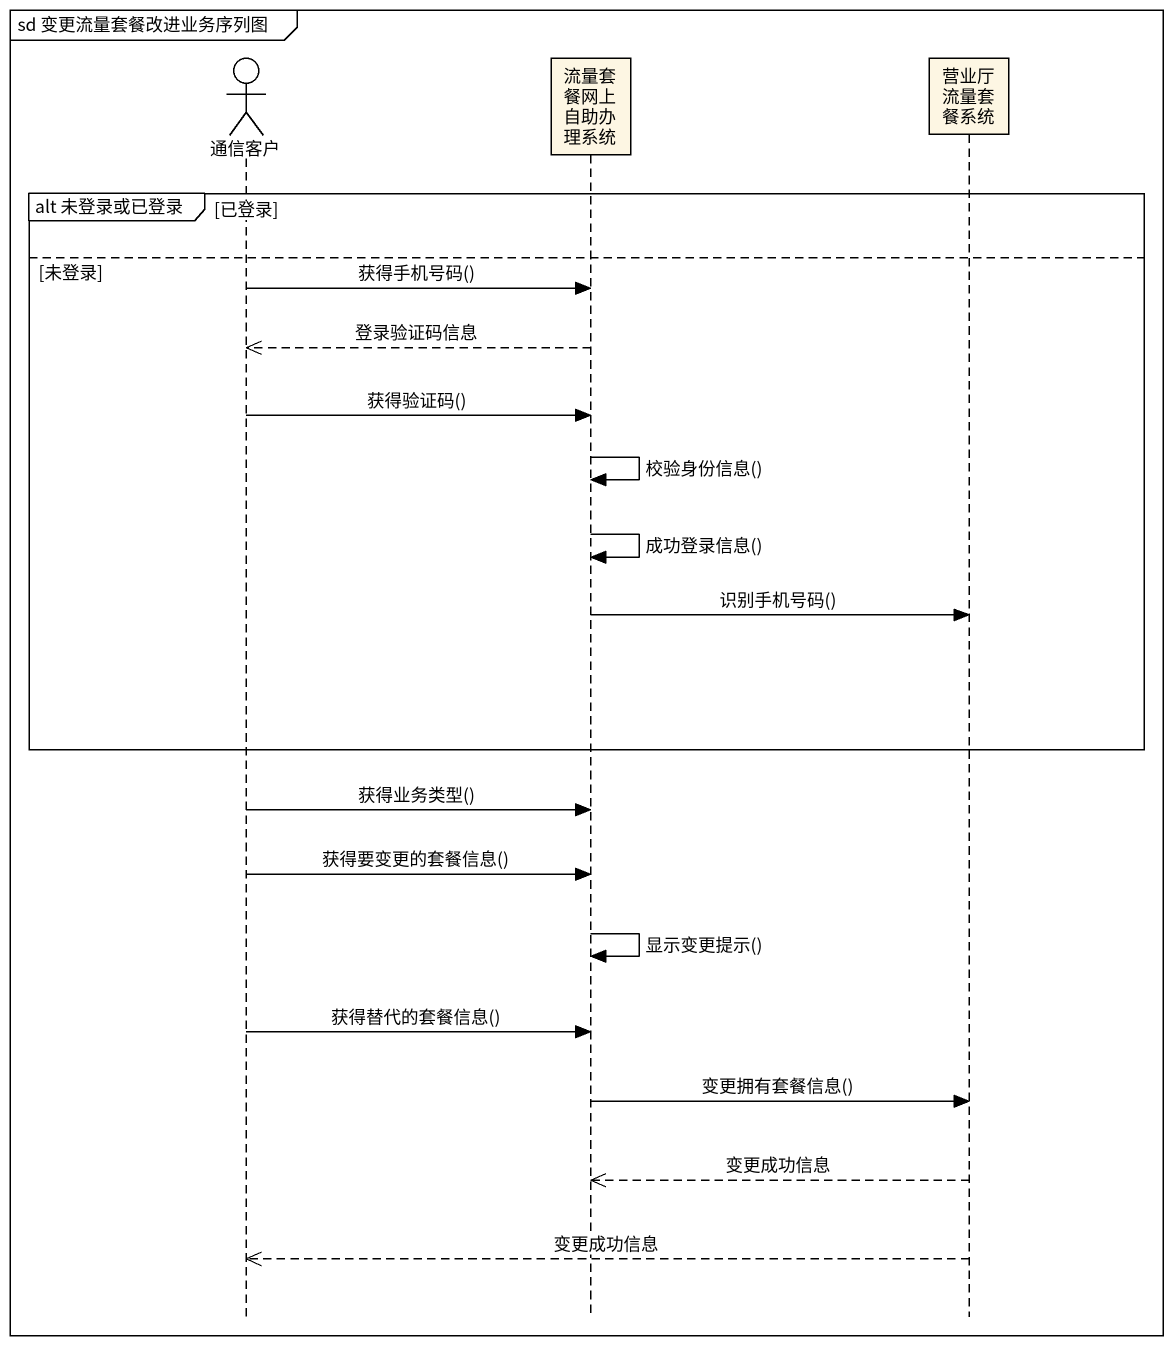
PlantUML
@startuml
mainframe sd 变更流量套餐改进业务序列图
hide footbox
actor 通信客户
participant 流量套餐网上自助办理系统
participant 营业厅流量套餐系统

group alt 未登录或已登录 [已登录]
else 未登录
  通信客户 -> 流量套餐网上自助办理系统 : 获得手机号码()
  流量套餐网上自助办理系统 -->> 通信客户 : 登录验证码信息
  通信客户 -> 流量套餐网上自助办理系统 : 获得验证码()
  流量套餐网上自助办理系统 -> 流量套餐网上自助办理系统 : 校验身份信息()
  流量套餐网上自助办理系统 -> 流量套餐网上自助办理系统 : 成功登录信息()
  流量套餐网上自助办理系统 -> 营业厅流量套餐系统 : 识别手机号码()
end
通信客户 -> 流量套餐网上自助办理系统 : 获得业务类型()
通信客户 -> 流量套餐网上自助办理系统 : 获得要变更的套餐信息()
流量套餐网上自助办理系统 -> 流量套餐网上自助办理系统 : 显示变更提示()
通信客户 -> 流量套餐网上自助办理系统 : 获得替代的套餐信息()
流量套餐网上自助办理系统 -> 营业厅流量套餐系统 : 变更拥有套餐信息()
营业厅流量套餐系统 -->> 流量套餐网上自助办理系统 : 变更成功信息
营业厅流量套餐系统 -->> 通信客户 : 变更成功信息
@enduml
